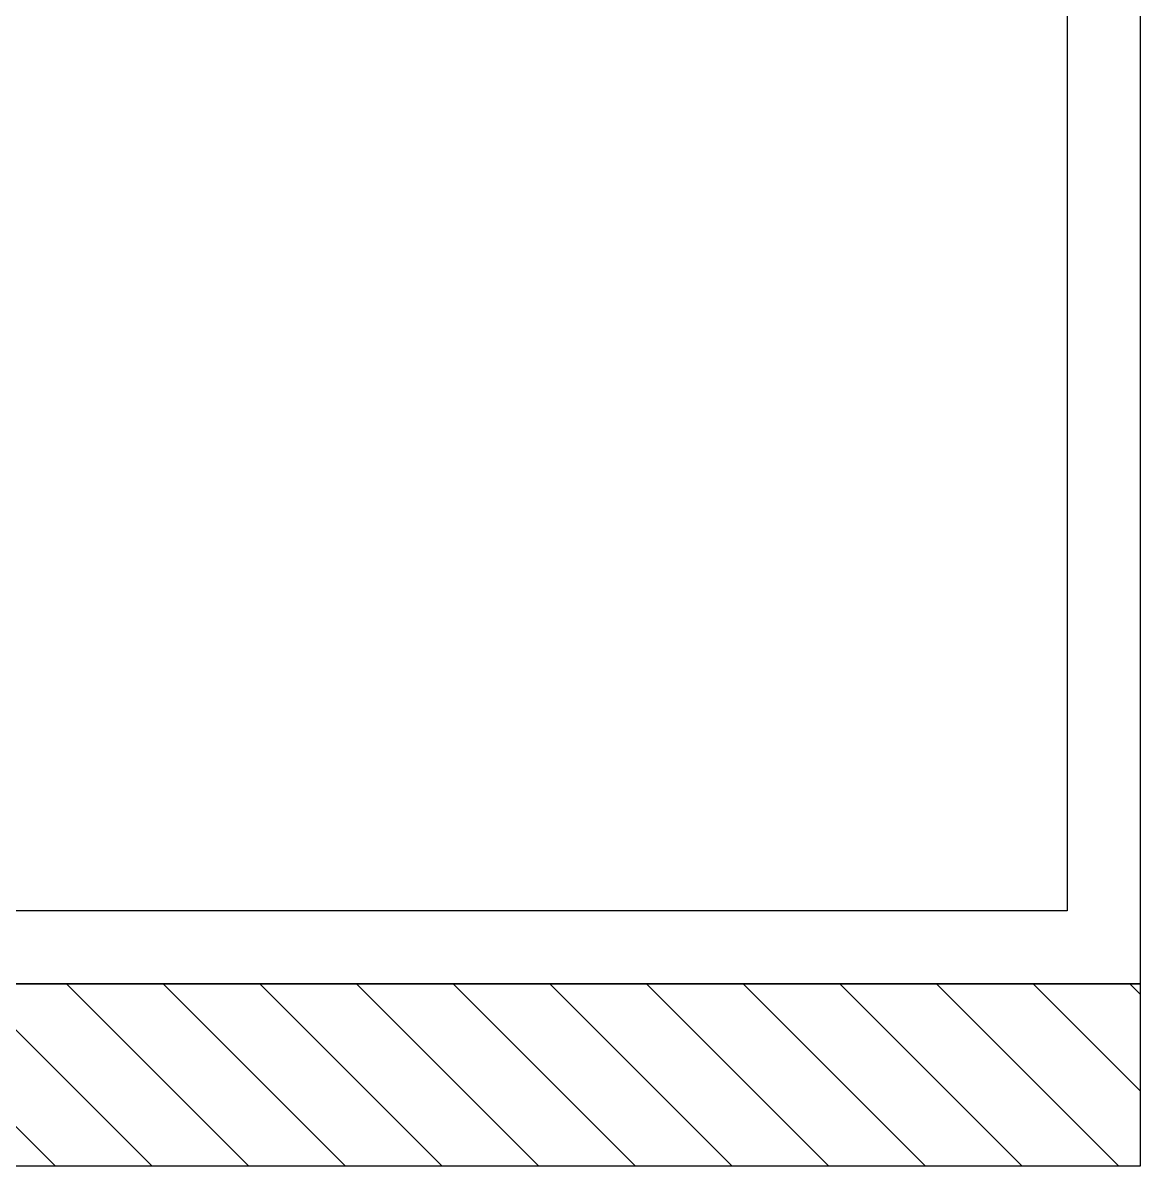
# Model space of a CAD drawing. Header units: millimetres. Extents: x 330554 to 656471, y 11007 to 130943.
# Drawn here: x 421247 to 421860, y 93531 to 94158 of the extents above; entities that cross this region are included whole.
import ezdxf

# ---------------------------------------------------------------- set-up
doc = ezdxf.new("R2010")
doc.units = ezdxf.units.MM
doc.header["$LTSCALE"] = 6
doc.layers.add('thước đo', color=3, linetype='Continuous')
doc.layers.add('đèn báo pha', color=10, linetype='Continuous')

msp = doc.modelspace()

# ---------------------------------------------------------------- hatches: boundary and pattern name
at = {"layer": 'thước đo', "linetype": 'ByBlock', "ltscale": 8}
h = msp.add_hatch(dxfattribs=at)
h.set_pattern_fill('ANSI31', color=0, scale=300, style=0)
h.set_pattern_definition([(135, (675726.138, 92408.185), (26.5165043, 26.5165043), [])])
h.paths.add_polyline_path([(421860.138, 93530.685), (420260.138, 93530.685), (420260.138, 93630.685), (421860.138, 93630.685)])
at = {"layer": 'đèn báo pha', "ltscale": 8}
h = msp.add_hatch(dxfattribs=at)
h.set_pattern_fill('ANSI31', color=2, scale=4.926874, angle=360, style=0)
h.set_pattern_definition([(225, (181891.035, 63985.3842), (0.4354782166, -0.4354782166), [])])
edge = h.paths.add_edge_path()
edge.add_line((420944.52, 93971.596), (420944.52, 93978.494))
edge.add_line((420944.52, 93978.494), (420956.344, 93978.494))
edge.add_line((420956.344, 93978.494), (420956.344, 93971.596))
edge.add_arc((420950.432, 93960.593), 12.491, 781.750265, 838.249735)
edge = h.paths.add_edge_path()
edge.add_line((421344.582, 94080.584), (421344.582, 94093.393))

# ---------------------------------------------------------------- linework, layer by layer
at = {"layer": 'thước đo', "color": 0, "linetype": 'ByBlock', "ltscale": 8}
for points in [[(421860.138, 93630.685), (420260.138, 93630.685), (420260.138, 95230.685), (421860.138, 95230.685)], [(421860.138, 93630.685), (421060.138, 93630.685), (421060.138, 95230.685), (421860.138, 95230.685)], [(421860.138, 93530.685), (420260.138, 93530.685), (420260.138, 93630.685), (421860.138, 93630.685)]]:
    msp.add_lwpolyline(points, close=True, dxfattribs=at)
at = {"layer": 'đèn báo pha', "color": 1, "ltscale": 8}
msp.add_lwpolyline([(421090.138, 95190.685), (421820.138, 95190.685), (421820.138, 93670.685), (421090.138, 93670.685)], close=True, dxfattribs=at)

doc.saveas('drawing.dxf')
